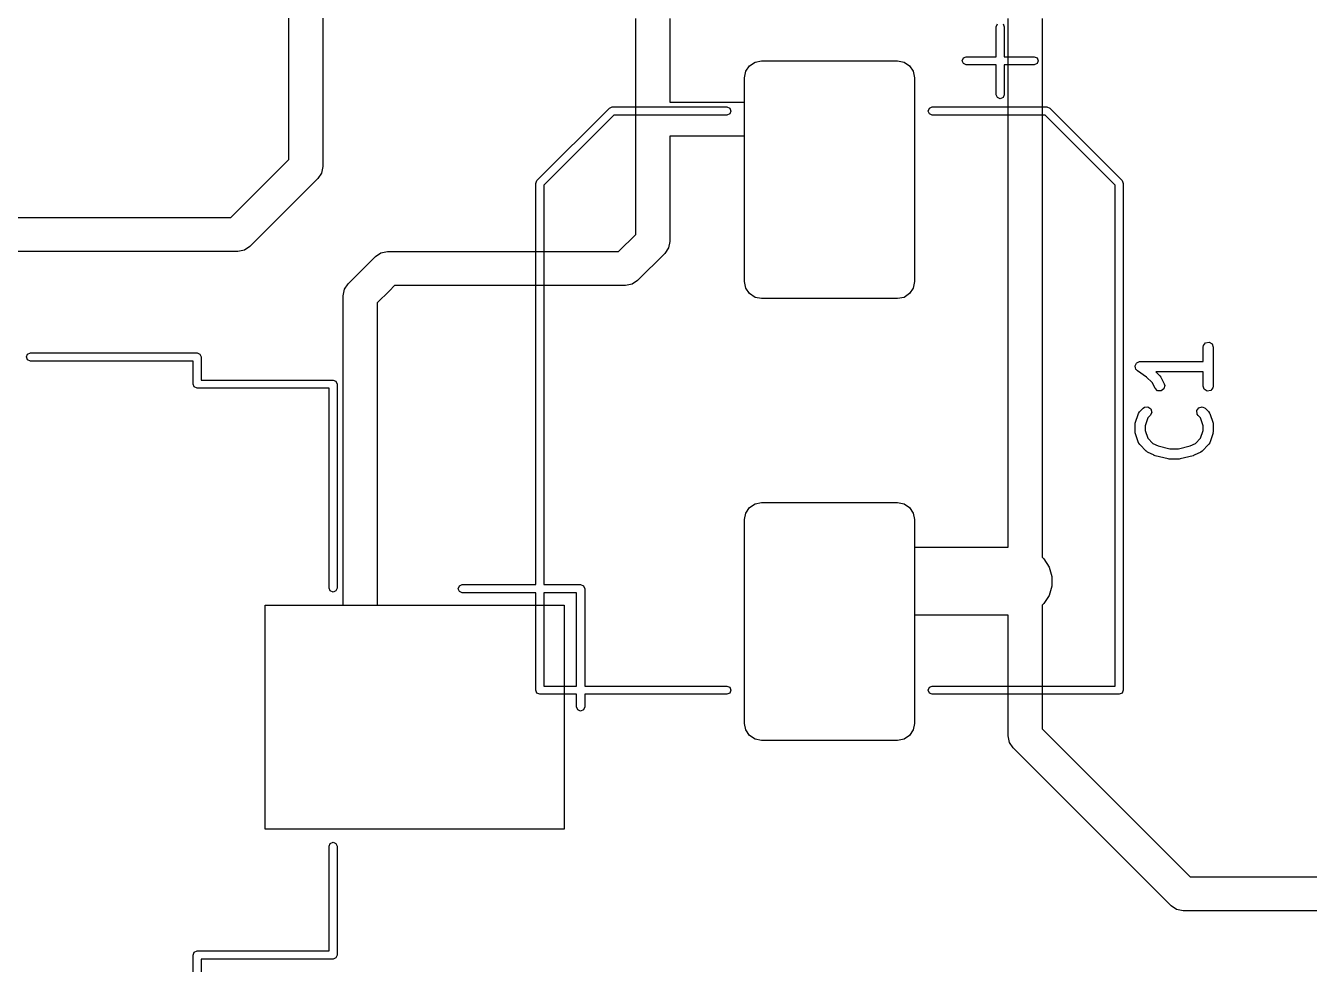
# Model space of a CAD drawing. Extents: x 10 to 287, y -200 to -10.
# Drawn here: x 125.28 to 144.16, y -81.64 to -67.83 of the extents above; entities that cross this region are included whole.
import ezdxf

# ---------------------------------------------------------------- set-up
doc = ezdxf.new("R2010")
doc.units = 0
doc.layers.add('BLACK', color=7, linetype='CONTINUOUS')

msp = doc.modelspace()

# ---------------------------------------------------------------- linework, layer by layer
at = {"layer": 'BLACK', "linetype": 'CONTINUOUS'}
for p, q in [((129.15, -69.7964), (129.15, -63.3)), ((129.65, -63.55), (129.65, -69.9)), ((134.25, -69.2), (134.25, -67.7199)), ((134.75, -67.7225), (134.75, -68.95)), ((139.725, -72.7), (139.725, -67.7199)), ((140.225, -67.7225), (140.225, -72.7)), ((139.55, -67.8425), (139.568, -67.8001)), ((139.55, -68.2825), (139.55, -67.8425)), ((139.652, -67.8001), (139.67, -67.8425)), ((139.67, -67.8425), (139.67, -68.2825)), ((139.05, -68.3425), (139.068, -68.3001)), ((139.068, -68.3001), (139.11, -68.2825)), ((139.11, -68.2825), (139.55, -68.2825)), ((139.67, -68.2825), (140.11, -68.2825)), ((140.11, -68.2825), (140.152, -68.3001)), ((140.152, -68.3001), (140.17, -68.3425)), ((135.85, -68.5925), (135.869, -68.4968)), ((135.85, -68.5925), (135.869, -68.4968)), ((135.85, -68.5925), (135.869, -68.4968)), ((135.869, -68.4968), (135.923, -68.4157)), ((135.869, -68.4968), (135.923, -68.4157)), ((135.869, -68.4968), (135.923, -68.4157)), ((135.923, -68.4157), (136.004, -68.3615)), ((135.923, -68.4157), (136.004, -68.3615)), ((135.923, -68.4157), (136.004, -68.3615)), ((136.004, -68.3615), (136.1, -68.3425)), ((136.004, -68.3615), (136.1, -68.3425)), ((136.004, -68.3615), (136.1, -68.3425)), ((136.1, -68.3425), (138.1, -68.3425)), ((136.1, -68.3425), (138.1, -68.3425)), ((136.1, -68.3425), (138.1, -68.3425)), ((138.1, -68.3425), (138.196, -68.3615)), ((138.1, -68.3425), (138.196, -68.3615)), ((138.1, -68.3425), (138.196, -68.3615)), ((138.196, -68.3615), (138.277, -68.4157)), ((138.196, -68.3615), (138.277, -68.4157)), ((138.196, -68.3615), (138.277, -68.4157)), ((138.277, -68.4157), (138.331, -68.4968)), ((138.277, -68.4157), (138.331, -68.4968)), ((138.277, -68.4157), (138.331, -68.4968)), ((138.331, -68.4968), (138.35, -68.5925)), ((138.331, -68.4968), (138.35, -68.5925)), ((138.331, -68.4968), (138.35, -68.5925)), ((139.068, -68.3849), (139.05, -68.3425)), ((139.11, -68.4025), (139.068, -68.3849)), ((139.55, -68.4025), (139.11, -68.4025)), ((139.55, -68.8425), (139.55, -68.4025)), ((140.11, -68.4025), (139.67, -68.4025)), ((139.67, -68.4025), (139.67, -68.8425)), ((140.152, -68.3849), (140.11, -68.4025)), ((140.17, -68.3425), (140.152, -68.3849)), ((135.85, -71.5925), (135.85, -68.5925)), ((135.85, -68.95), (135.85, -68.5925)), ((135.85, -71.5925), (135.85, -68.5925)), ((138.35, -68.5925), (138.35, -71.5925)), ((138.35, -68.5925), (138.35, -71.5925)), ((138.35, -68.5925), (138.35, -71.5925)), ((139.568, -68.8849), (139.55, -68.8425)), ((139.61, -68.9025), (139.568, -68.8849)), ((139.652, -68.8849), (139.61, -68.9025)), ((139.67, -68.8425), (139.652, -68.8849)), ((132.798, -70.1045), (133.862, -69.0401)), ((133.862, -69.0401), (133.874, -69.0349)), ((133.874, -69.0349), (133.904, -69.0225)), ((133.904, -69.0225), (135.59, -69.0225)), ((134.75, -68.95), (135.85, -68.95)), ((135.59, -69.0225), (135.632, -69.0401)), ((135.632, -69.0401), (135.65, -69.0825)), ((135.65, -69.0825), (135.632, -69.1249)), ((138.55, -69.0825), (138.568, -69.0401)), ((138.568, -69.1249), (138.55, -69.0825)), ((138.568, -69.0401), (138.61, -69.0225)), ((138.61, -69.0225), (140.296, -69.0225)), ((140.296, -69.0225), (140.338, -69.0401)), ((140.338, -69.0401), (141.402, -70.1045)), ((133.929, -69.1425), (132.9, -70.1718)), ((135.59, -69.1425), (133.929, -69.1425)), ((134.25, -70.8964), (134.25, -69.2)), ((135.632, -69.1249), (135.59, -69.1425)), ((138.61, -69.1425), (138.568, -69.1249)), ((140.271, -69.1425), (138.61, -69.1425)), ((141.3, -70.1718), (140.271, -69.1425)), ((135.85, -69.45), (134.75, -69.45)), ((134.75, -69.45), (134.75, -71)), ((135.85, -71.5925), (135.85, -69.45)), ((128.296, -70.65), (129.15, -69.7964)), ((129.631, -69.9957), (129.577, -70.0768)), ((129.65, -69.9), (129.631, -69.9957)), ((129.631, -69.9957), (129.631, -69.9957)), ((129.65, -69.9), (129.65, -69.9)), ((129.577, -70.0768), (128.577, -71.0768)), ((129.577, -70.0768), (129.577, -70.0768)), ((132.78, -70.1469), (132.798, -70.1045)), ((132.78, -76.05), (132.78, -70.1469)), ((132.798, -70.1045), (132.798, -70.1045)), ((132.9, -70.1718), (132.9, -76.05)), ((141.3, -77.5425), (141.3, -70.1718)), ((141.402, -70.1045), (141.402, -70.1045)), ((141.402, -70.1045), (141.42, -70.1469)), ((141.42, -70.1469), (141.42, -77.6025)), ((125.1, -70.65), (128.296, -70.65)), ((133.996, -71.15), (134.25, -70.8964)), ((128.4, -71.15), (125.1, -71.15)), ((128.496, -71.131), (128.4, -71.15)), ((128.577, -71.0768), (128.496, -71.131)), ((130.504, -71.169), (130.6, -71.15)), ((130.6, -71.15), (133.996, -71.15)), ((134.731, -71.0957), (134.677, -71.1768)), ((134.75, -71), (134.731, -71.0957)), ((130.273, -71.3732), (130.423, -71.2232)), ((130.423, -71.2232), (130.504, -71.169)), ((134.677, -71.1768), (134.277, -71.5768)), ((134.677, -71.1768), (134.677, -71.1768)), ((130.023, -71.6232), (130.273, -71.3732)), ((130.273, -71.3732), (130.273, -71.3732)), ((129.95, -71.8), (129.969, -71.7043)), ((129.969, -71.7043), (130.023, -71.6232)), ((130.023, -71.6232), (130.023, -71.6232)), ((130.627, -71.7268), (130.45, -71.9036)), ((130.704, -71.65), (130.627, -71.7268)), ((130.627, -71.7268), (130.627, -71.7268)), ((134.1, -71.65), (130.704, -71.65)), ((134.196, -71.631), (134.1, -71.65)), ((134.277, -71.5768), (134.196, -71.631)), ((135.869, -71.6882), (135.85, -71.5925)), ((135.869, -71.6882), (135.85, -71.5925)), ((135.869, -71.6882), (135.85, -71.5925)), ((135.923, -71.7693), (135.869, -71.6882)), ((135.923, -71.7693), (135.869, -71.6882)), ((135.923, -71.7693), (135.869, -71.6882)), ((138.331, -71.6882), (138.277, -71.7693)), ((138.331, -71.6882), (138.277, -71.7693)), ((138.331, -71.6882), (138.277, -71.7693)), ((138.35, -71.5925), (138.331, -71.6882)), ((138.35, -71.5925), (138.331, -71.6882)), ((138.35, -71.5925), (138.331, -71.6882)), ((129.95, -76.35), (129.95, -71.8)), ((130.45, -71.9036), (130.45, -76.35)), ((136.004, -71.8235), (135.923, -71.7693)), ((136.004, -71.8235), (135.923, -71.7693)), ((136.004, -71.8235), (135.923, -71.7693)), ((136.1, -71.8425), (136.004, -71.8235)), ((136.1, -71.8425), (136.004, -71.8235)), ((136.1, -71.8425), (136.004, -71.8235)), ((138.1, -71.8425), (136.1, -71.8425)), ((138.1, -71.8425), (136.1, -71.8425)), ((138.1, -71.8425), (136.1, -71.8425)), ((138.196, -71.8235), (138.1, -71.8425)), ((138.196, -71.8235), (138.1, -71.8425)), ((138.196, -71.8235), (138.1, -71.8425)), ((138.277, -71.7693), (138.196, -71.8235)), ((138.277, -71.7693), (138.196, -71.8235)), ((138.277, -71.7693), (138.196, -71.8235)), ((125.29, -72.7), (125.308, -72.6576)), ((125.308, -72.6576), (125.35, -72.64)), ((125.35, -72.64), (127.8, -72.64)), ((127.8, -72.64), (127.842, -72.6576)), ((127.842, -72.6576), (127.86, -72.7)), ((142.592, -72.5568), (142.597, -72.5311)), ((142.592, -72.7675), (142.592, -72.5568)), ((142.597, -72.5311), (142.63, -72.4918)), ((142.63, -72.4918), (142.68, -72.4829)), ((142.68, -72.4829), (142.725, -72.5086)), ((142.725, -72.5086), (142.742, -72.5568)), ((142.742, -72.5568), (142.742, -73.1282)), ((125.308, -72.7424), (125.29, -72.7)), ((125.35, -72.76), (125.308, -72.7424)), ((127.74, -72.76), (125.35, -72.76)), ((127.74, -73.1), (127.74, -72.76)), ((127.86, -72.7), (127.86, -73.04)), ((139.725, -75.5), (139.725, -72.7)), ((140.225, -72.7), (140.225, -75.6484)), ((141.593, -72.8377), (141.594, -72.8337)), ((141.599, -72.8586), (141.593, -72.8377)), ((141.594, -72.8295), (141.604, -72.8106)), ((141.594, -72.8337), (141.594, -72.8295)), ((141.602, -72.88), (141.599, -72.8586)), ((141.604, -72.8106), (141.613, -72.7907)), ((141.613, -72.7907), (141.617, -72.7888)), ((141.617, -72.7888), (141.619, -72.785)), ((141.619, -72.785), (141.64, -72.7776)), ((141.64, -72.7776), (141.659, -72.768)), ((141.659, -72.768), (141.663, -72.769)), ((141.663, -72.769), (141.667, -72.7675)), ((141.667, -72.7675), (142.592, -72.7675)), ((127.86, -73.04), (129.8, -73.04)), ((129.8, -73.04), (129.842, -73.0576)), ((141.606, -72.8828), (141.602, -72.88)), ((141.607, -72.8869), (141.606, -72.8828)), ((141.626, -72.9049), (141.607, -72.8869)), ((141.762, -72.996), (141.626, -72.9049)), ((141.844, -73.0774), (141.762, -72.996)), ((142.592, -72.9175), (141.896, -72.9175)), ((141.896, -72.9175), (141.959, -72.9799)), ((141.959, -72.9799), (141.971, -72.9983)), ((141.971, -72.9983), (141.973, -72.9994)), ((141.973, -72.9994), (142.02, -73.0947)), ((142.592, -73.1282), (142.592, -72.9175)), ((127.758, -73.1424), (127.74, -73.1)), ((127.8, -73.16), (127.758, -73.1424)), ((129.74, -73.16), (127.8, -73.16)), ((129.74, -76.1), (129.74, -73.16)), ((129.842, -73.0576), (129.86, -73.1)), ((129.86, -73.1), (129.86, -76.1)), ((141.886, -73.1618), (141.844, -73.0774)), ((141.923, -73.197), (141.886, -73.1618)), ((141.974, -73.2001), (141.923, -73.197)), ((142.016, -73.1695), (141.974, -73.2001)), ((142.028, -73.1196), (142.016, -73.1695)), ((142.02, -73.0947), (142.028, -73.1196)), ((142.61, -73.1764), (142.592, -73.1282)), ((142.654, -73.2021), (142.61, -73.1764)), ((142.705, -73.1932), (142.654, -73.2021)), ((142.738, -73.1539), (142.705, -73.1932)), ((142.742, -73.1282), (142.738, -73.1539)), ((141.596, -73.6759), (141.644, -73.5331)), ((141.644, -73.5331), (141.656, -73.5102)), ((141.656, -73.5102), (141.66, -73.5078)), ((141.66, -73.5078), (141.662, -73.5038)), ((141.662, -73.5038), (141.71, -73.4561)), ((141.71, -73.4561), (141.731, -73.4412)), ((141.731, -73.4412), (141.782, -73.4367)), ((141.781, -73.5973), (141.742, -73.7118)), ((141.816, -73.5622), (141.781, -73.5973)), ((141.782, -73.4367), (141.824, -73.4661)), ((141.837, -73.5157), (141.816, -73.5622)), ((141.824, -73.4661), (141.837, -73.5157)), ((142.5, -73.4898), (142.529, -73.4477)), ((142.504, -73.5409), (142.5, -73.4898)), ((142.519, -73.5622), (142.504, -73.5409)), ((142.554, -73.5973), (142.519, -73.5622)), ((142.529, -73.4477), (142.579, -73.4345)), ((142.592, -73.7118), (142.554, -73.5973)), ((142.579, -73.4345), (142.625, -73.4561)), ((142.625, -73.4561), (142.673, -73.5038)), ((142.673, -73.5038), (142.688, -73.5251)), ((142.688, -73.5251), (142.688, -73.5296)), ((142.688, -73.5296), (142.691, -73.5331)), ((142.691, -73.5331), (142.739, -73.6759)), ((141.592, -73.6996), (141.596, -73.6776)), ((141.592, -73.7949), (141.592, -73.6996)), ((141.593, -73.7964), (141.592, -73.7949)), ((141.596, -73.8186), (141.593, -73.7964)), ((141.596, -73.6776), (141.596, -73.6759)), ((141.742, -73.7118), (141.742, -73.7827)), ((141.742, -73.7827), (141.781, -73.8972)), ((142.554, -73.8972), (142.592, -73.7827)), ((142.592, -73.7827), (142.592, -73.7118)), ((142.742, -73.7949), (142.738, -73.817)), ((142.739, -73.6759), (142.742, -73.6981)), ((142.742, -73.6981), (142.742, -73.6996)), ((142.742, -73.6996), (142.742, -73.7949)), ((141.644, -73.9615), (141.596, -73.8186)), ((141.647, -73.965), (141.644, -73.9615)), ((141.647, -73.9694), (141.647, -73.965)), ((141.662, -73.9908), (141.647, -73.9694)), ((141.757, -74.086), (141.662, -73.9908)), ((141.781, -73.8972), (141.855, -73.9713)), ((141.855, -73.9713), (141.932, -74.0098)), ((142.403, -74.0098), (142.48, -73.9713)), ((142.48, -73.9713), (142.554, -73.8972)), ((142.673, -73.9908), (142.578, -74.086)), ((142.675, -73.9867), (142.673, -73.9908)), ((142.679, -73.9844), (142.675, -73.9867)), ((142.691, -73.9615), (142.679, -73.9844)), ((142.739, -73.8186), (142.691, -73.9615)), ((142.738, -73.817), (142.739, -73.8186)), ((141.759, -74.0867), (141.757, -74.086)), ((141.777, -74.1001), (141.759, -74.0867)), ((141.872, -74.1477), (141.777, -74.1001)), ((141.875, -74.1481), (141.872, -74.1477)), ((141.887, -74.1534), (141.875, -74.1481)), ((142.078, -74.201), (141.887, -74.1534)), ((141.932, -74.0098), (142.105, -74.0532)), ((142.105, -74.0532), (142.23, -74.0532)), ((142.23, -74.0532), (142.403, -74.0098)), ((142.447, -74.1534), (142.257, -74.201)), ((142.45, -74.1514), (142.447, -74.1534)), ((142.463, -74.1477), (142.45, -74.1514)), ((142.558, -74.1001), (142.463, -74.1477)), ((142.559, -74.0989), (142.558, -74.1001)), ((142.578, -74.086), (142.559, -74.0989)), ((142.081, -74.2006), (142.078, -74.201)), ((142.096, -74.2032), (142.081, -74.2006)), ((142.239, -74.2032), (142.096, -74.2032)), ((142.242, -74.202), (142.239, -74.2032)), ((142.257, -74.201), (142.242, -74.202)), ((135.869, -74.9968), (135.923, -74.9157)), ((135.869, -74.9968), (135.923, -74.9157)), ((135.869, -74.9968), (135.923, -74.9157)), ((135.923, -74.9157), (136.004, -74.8615)), ((135.923, -74.9157), (136.004, -74.8615)), ((135.923, -74.9157), (136.004, -74.8615)), ((136.004, -74.8615), (136.1, -74.8425)), ((136.004, -74.8615), (136.1, -74.8425)), ((136.004, -74.8615), (136.1, -74.8425)), ((136.1, -74.8425), (138.1, -74.8425)), ((136.1, -74.8425), (138.1, -74.8425)), ((136.1, -74.8425), (138.1, -74.8425)), ((138.1, -74.8425), (138.196, -74.8615)), ((138.1, -74.8425), (138.196, -74.8615)), ((138.1, -74.8425), (138.196, -74.8615)), ((138.196, -74.8615), (138.277, -74.9157)), ((138.196, -74.8615), (138.277, -74.9157)), ((138.196, -74.8615), (138.277, -74.9157)), ((138.277, -74.9157), (138.331, -74.9968)), ((138.277, -74.9157), (138.331, -74.9968)), ((138.277, -74.9157), (138.331, -74.9968)), ((135.85, -75.0925), (135.869, -74.9968)), ((135.85, -75.0925), (135.869, -74.9968)), ((135.85, -75.0925), (135.869, -74.9968)), ((135.85, -78.0925), (135.85, -75.0925)), ((135.85, -78.0925), (135.85, -75.0925)), ((135.85, -78.0925), (135.85, -75.0925)), ((138.331, -74.9968), (138.35, -75.0925)), ((138.331, -74.9968), (138.35, -75.0925)), ((138.331, -74.9968), (138.35, -75.0925)), ((138.35, -75.0925), (138.35, -78.0925)), ((138.35, -75.0925), (138.35, -75.5)), ((138.35, -75.0925), (138.35, -78.0925)), ((138.35, -75.5), (139.725, -75.5)), ((140.225, -75.6484), (140.253, -75.6726)), ((140.253, -75.6726), (140.33, -75.7923)), ((140.33, -75.7923), (140.37, -75.9288)), ((131.64, -76.11), (131.658, -76.0676)), ((131.658, -76.0676), (131.7, -76.05)), ((131.7, -76.05), (132.78, -76.05)), ((132.9, -76.05), (133.44, -76.05)), ((133.44, -76.05), (133.482, -76.0676)), ((133.482, -76.0676), (133.5, -76.11)), ((140.37, -75.9288), (140.37, -76.0712)), ((129.758, -76.1424), (129.74, -76.1)), ((129.8, -76.16), (129.758, -76.1424)), ((129.842, -76.1424), (129.8, -76.16)), ((129.86, -76.1), (129.842, -76.1424)), ((131.658, -76.1524), (131.64, -76.11)), ((131.7, -76.17), (131.658, -76.1524)), ((132.78, -76.17), (131.7, -76.17)), ((132.78, -77.6025), (132.78, -76.17)), ((132.9, -76.17), (132.9, -77.5425)), ((133.38, -76.17), (132.9, -76.17)), ((133.38, -77.5425), (133.38, -76.17)), ((133.5, -76.11), (133.5, -77.5425)), ((140.33, -76.2077), (140.253, -76.3274)), ((140.37, -76.0712), (140.33, -76.2077)), ((128.8, -79.65), (128.8, -76.35)), ((128.8, -76.35), (133.2, -76.35)), ((128.8, -79.65), (128.8, -76.35)), ((128.8, -76.35), (129.95, -76.35)), ((128.8, -79.65), (128.8, -76.35)), ((128.8, -76.35), (133.2, -76.35)), ((130.45, -76.35), (133.2, -76.35)), ((133.2, -76.35), (133.2, -79.65)), ((133.2, -76.35), (133.2, -79.65)), ((133.2, -76.35), (133.2, -79.65)), ((140.253, -76.3274), (140.225, -76.3516)), ((140.225, -76.3516), (140.225, -78.1714)), ((139.725, -76.5), (138.35, -76.5)), ((138.35, -76.5), (138.35, -78.0925)), ((139.725, -78.275), (139.725, -76.5)), ((132.9, -77.5425), (133.38, -77.5425)), ((133.5, -77.5425), (135.59, -77.5425)), ((135.59, -77.5425), (135.632, -77.5601)), ((135.632, -77.5601), (135.65, -77.6025)), ((138.55, -77.6025), (138.568, -77.5601)), ((138.568, -77.5601), (138.61, -77.5425)), ((138.61, -77.5425), (141.3, -77.5425)), ((132.798, -77.6449), (132.78, -77.6025)), ((132.84, -77.6625), (132.798, -77.6449)), ((133.38, -77.6625), (132.84, -77.6625)), ((133.38, -77.85), (133.38, -77.6625)), ((135.59, -77.6625), (133.5, -77.6625)), ((133.5, -77.6625), (133.5, -77.85)), ((135.632, -77.6449), (135.59, -77.6625)), ((135.65, -77.6025), (135.632, -77.6449)), ((138.568, -77.6449), (138.55, -77.6025)), ((138.61, -77.6625), (138.568, -77.6449)), ((141.36, -77.6625), (138.61, -77.6625)), ((141.402, -77.6449), (141.36, -77.6625)), ((141.42, -77.6025), (141.402, -77.6449)), ((133.398, -77.8924), (133.38, -77.85)), ((133.44, -77.91), (133.398, -77.8924)), ((133.482, -77.8924), (133.44, -77.91)), ((133.5, -77.85), (133.482, -77.8924)), ((135.869, -78.1882), (135.85, -78.0925)), ((135.869, -78.1882), (135.85, -78.0925)), ((135.869, -78.1882), (135.85, -78.0925)), ((138.35, -78.0925), (138.331, -78.1882)), ((138.35, -78.0925), (138.331, -78.1882)), ((138.35, -78.0925), (138.331, -78.1882)), ((135.923, -78.2693), (135.869, -78.1882)), ((135.923, -78.2693), (135.869, -78.1882)), ((135.923, -78.2693), (135.869, -78.1882)), ((136.004, -78.3235), (135.923, -78.2693)), ((136.004, -78.3235), (135.923, -78.2693)), ((136.004, -78.3235), (135.923, -78.2693)), ((136.1, -78.3425), (136.004, -78.3235)), ((136.1, -78.3425), (136.004, -78.3235)), ((136.1, -78.3425), (136.004, -78.3235)), ((138.196, -78.3235), (138.1, -78.3425)), ((138.196, -78.3235), (138.1, -78.3425)), ((138.196, -78.3235), (138.1, -78.3425)), ((138.277, -78.2693), (138.196, -78.3235)), ((138.277, -78.2693), (138.196, -78.3235)), ((138.277, -78.2693), (138.196, -78.3235)), ((138.331, -78.1882), (138.277, -78.2693)), ((138.331, -78.1882), (138.277, -78.2693)), ((138.331, -78.1882), (138.277, -78.2693)), ((139.744, -78.3707), (139.725, -78.275)), ((140.225, -78.1714), (142.404, -80.35)), ((138.1, -78.3425), (136.1, -78.3425)), ((138.1, -78.3425), (136.1, -78.3425)), ((138.1, -78.3425), (136.1, -78.3425)), ((139.798, -78.4518), (139.744, -78.3707)), ((142.123, -80.7768), (139.798, -78.4518)), ((133.2, -79.65), (128.8, -79.65)), ((133.2, -79.65), (128.8, -79.65)), ((133.2, -79.65), (128.8, -79.65)), ((129.758, -79.8576), (129.8, -79.84)), ((129.8, -79.84), (129.842, -79.8576)), ((129.74, -79.9), (129.758, -79.8576)), ((129.74, -81.44), (129.74, -79.9)), ((129.842, -79.8576), (129.86, -79.9)), ((129.86, -79.9), (129.86, -81.5)), ((142.404, -80.35), (149.4, -80.35)), ((142.204, -80.831), (142.123, -80.7768)), ((142.123, -80.7768), (142.123, -80.7768)), ((142.3, -80.85), (142.204, -80.831)), ((142.204, -80.831), (142.204, -80.831)), ((149.15, -80.85), (142.3, -80.85)), ((142.3, -80.85), (142.3, -80.85)), ((127.74, -81.5), (127.758, -81.4576)), ((127.74, -81.84), (127.74, -81.5)), ((127.758, -81.4576), (127.8, -81.44)), ((127.8, -81.44), (129.74, -81.44)), ((129.86, -81.5), (129.842, -81.5424)), ((129.8, -81.56), (127.86, -81.56)), ((127.86, -81.56), (127.86, -81.9)), ((129.842, -81.5424), (129.8, -81.56))]:
    msp.add_line(p, q, dxfattribs=at)

doc.saveas('drawing.dxf')
